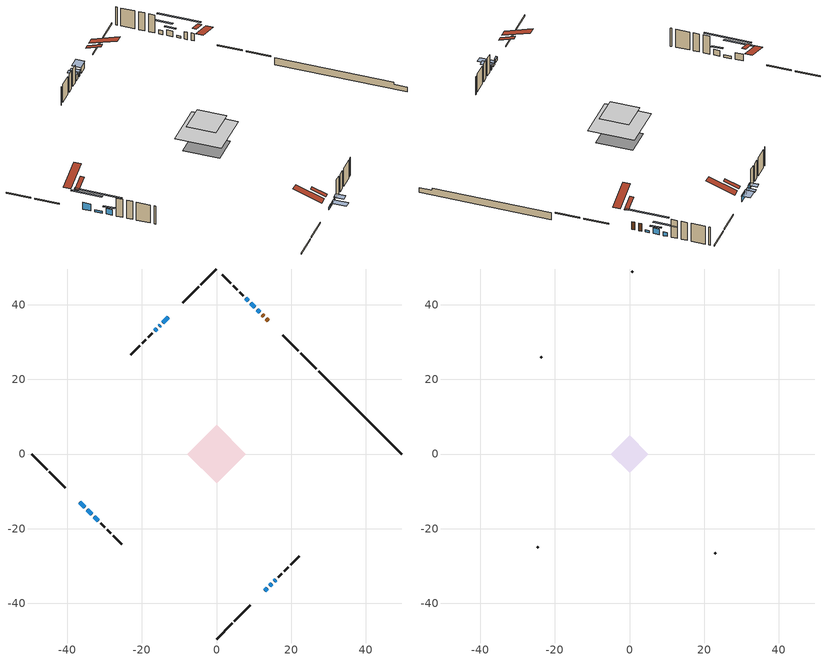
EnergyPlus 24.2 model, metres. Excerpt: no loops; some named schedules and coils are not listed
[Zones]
conditioned space
 floor adiabatic (AdiabaticFloorConstruction): -7.85,0 0,7.85 7.85,0 0,-7.85 z3.05
 floor foundation (Slab1 construction): -5.55,0.65 -0.65,5.55 5.55,-0.65 0.65,-5.55 z-1.31
 wall outside (RimJoist1 construction): 0,-49.56 4.16,-45.4 / -49.56,0 -45.4,-4.16 / 0,49.56 -4.16,45.4 / 26.71,22.86 22.54,27.02 z0.61:0.91
 wall outside (RimJoist2 construction): 4.82,-44.74 8.98,-40.58 / -44.74,-4.82 -40.58,-8.98 / -4.82,44.74 -8.98,40.58 / 21.89,27.68 17.73,31.84 z0.61:0.91
 wall outside (AdiabaticWallConstruction 1): 13.8,35.76 13.32,36.24 / 12.66,36.9 12.19,37.37 z0.61:2.64
 wall outside (AdiabaticWallConstruction): 12.9,-36.66 13.55,-36.01 z0.61:1.37; -12.9,36.66 -14.43,35.13 / 10.27,39.29 9.19,40.37 / -32.76,-16.8 -31.68,-17.88 z0.61:2.13; -36.66,-12.9 -35.29,-14.27 z0.61:2.44; 11.54,38.03 10.92,38.64 / 14.21,-35.36 14.82,-34.74 / -34.64,-14.92 -33.42,-16.15 z0.61:1.17; -15.09,34.48 -15.38,34.19 z0.61:1.68; 15.47,-34.09 15.83,-33.73 z0.61:1.53; 8.53,41.03 7.89,41.68 z0.61:1.63; -16.03,33.53 -16.57,32.99 z0.61:2.14
 wall outside (Wall1 construction): 16.49,-33.08 17.53,-32.03 / -31.03,-18.54 -29.98,-19.58 / -17.23,32.34 -18.27,31.29 / 7.23,42.33 6.18,43.38 z0.61:5.49
 wall outside (Wall2 construction): 18.19,-31.37 19.2,-30.37 / -29.32,-20.24 -28.31,-21.25 / -18.93,30.63 -19.94,29.62 / 5.53,44.03 4.52,45.04 z0.61:5.49
 wall outside (Wall3 construction): 19.85,-29.71 22.18,-27.39 / -27.66,-21.9 -25.33,-24.23 / -20.59,28.97 -22.92,26.64 / 3.86,45.7 1.54,48.02 z0.61:5.49
 wall foundation (FoundationWall1 construction): 27.36,22.2,-1.31 27.36,22.2,0.61 47.34,2.22,0.61 47.34,2.22,0 49.56,0,0 49.56,0,-1.31
 window (WindowConstruction): 12.9,-36.66 13.55,-36.01 z0.61:1.37
 window (WindowConstruction 5): -12.9,36.66 -14.43,35.13 z0.61:2.13
 window (WindowConstruction 6): -36.66,-12.9 -35.29,-14.27 z0.61:2.44
 window (WindowConstruction 9): 11.54,38.03 10.93,38.64 z0.61:1.17
 window (WindowConstruction 10): 14.21,-35.35 14.82,-34.74 z0.61:1.17
 window (WindowConstruction 11): -34.64,-14.93 -33.42,-16.15 z0.61:1.17
 window (WindowConstruction 1): 10.27,39.29 9.19,40.37 z0.61:2.13
 window (WindowConstruction 2): -32.76,-16.8 -31.68,-17.88 z0.61:2.13
 window (WindowConstruction 7): -15.09,34.48 -15.37,34.19 z0.61:1.68
 window (WindowConstruction 8): 15.47,-34.09 15.83,-33.73 z0.61:1.52
 window (WindowConstruction 3): 8.53,41.03 7.89,41.68 z0.61:1.62
 window (WindowConstruction 4): -16.03,33.53 -16.57,32.99 z0.61:2.13
 door (Door): 13.8,35.76 13.32,36.24 z0.61:2.64
 door (Door 1): 12.66,36.9 12.19,37.37 z0.61:2.64
 ceiling adiabatic (AdiabaticFloorConstruction): 0,-7.85 7.85,0 0,7.85 -7.85,0 z3.05
 roof outside (Roof2 construction): 12.25,-37.32,5.49 9.67,-34.74,6.7 8.99,-35.42,6.7 11.57,-37.99,5.49; -37.32,-12.25,5.49 -34.74,-9.67,6.7 -35.42,-8.99,6.7 -37.99,-11.57,5.49; -12.25,37.32,5.49 -9.67,34.74,6.7 -8.99,35.42,6.7 -11.57,37.99,5.49; 14.46,35.1,5.49 11.88,32.53,6.7 12.56,31.85,6.7 15.14,34.42,5.49
attic - vented
 floor to conditioned space (Floor1 construction Reversed): -4.96,0 0,4.96 4.96,0 0,-4.96 z5.49
 wall outside (Wall4 construction): 22.83,-26.73 23.06,-26.5 / -24.68,-24.89 -24.45,-25.11 / -23.58,25.99 -23.8,25.76 / 0.88,48.68 0.66,48.91 z0.61:5.49
 roof outside (Roof1 construction): 10.91,-38.65,5.49 6.08,-33.82,7.77 4.8,-35.09,7.77 9.64,-39.92,5.49; -38.65,-10.91,5.49 -33.82,-6.08,7.77 -35.09,-4.8,7.77 -39.92,-9.64,5.49; -10.91,38.65,5.49 -6.08,33.82,7.77 -4.8,35.09,7.77 -9.64,39.92,5.49; 15.79,33.77,5.49 10.96,28.93,7.77 12.24,27.66,7.77 17.07,32.49,5.49
shading: 13.62,-35.95 12.84,-36.72 13.13,-37.01 13.91,-36.24 z1.46; -14.57,34.99 -12.76,36.8 -14.27,38.31 -16.08,36.5 z2.34; -33.36,-16.21 -38.6,-10.97 -38.89,-11.26 -33.65,-16.5 z5.18; 7.55,42.01 14.91,34.65 15.2,34.95 7.84,42.3 z5.94; 15.03,-34.53 14,-35.57 16.59,-38.15 17.62,-37.12 z1.47; -30.04,-19.52 -38.01,-11.55 -38.3,-11.84 -30.33,-19.81 z5.94; 8.76,40.8 10.7,38.86 10.99,39.15 9.05,41.09 z2.74; -31.25,-18.31 -33.19,-16.37 -33.48,-16.66 -31.54,-18.6 z2.74; -15.59,33.98 -14.88,34.69 -16.38,36.19 -17.09,35.48 z1.98; 16.15,-33.41 15.15,-34.41 16.88,-36.14 17.88,-35.14 z1.98; 6.24,43.32 10.18,39.38 10.47,39.67 6.53,43.61 z3.95; -16.71,32.85 -15.89,33.67 -17.4,35.18 -18.22,34.36 z2.34
[Building]
Building 1: Terrain=Suburbs
[Site:Location]
Quebec Intl AP_QC: Latitude {deg}=46.8; Longitude {deg}=-71.38; Time Zone {hr}=-5; Elevation {m}=74; Keep Site Location Information=Yes
[Site:GroundTemperature:Shallow]
0.0108218, -2.24938, -2.43038, -1.3578, 2.94801, 7.23376, 10.9493, 13.303, 13.5029, 11.5886, 7.96783, 3.81355
[Site:WaterMainsTemperature]
Calculation Method=Schedule; Temperature Schedule=mains temperature schedule
[Material] Roughness=Rough; Thermal Absorptance=0.9
Name | Thickness {m} | Conductivity {W/m-K} | Density {kg/m3} | Specific Heat {J/kg-K} | Solar Absorptance | Visible Absorptance
asphalt or fiberglass shingles | 0.00635 | 0.162714 | 1121.4 | 1465.45 | 0.4 | 0.4
ceiling loosefill ins | 0.254 | 0.0480833 | 16.02 | 1046.75 | 0.7 | 0.7
ceiling stud and cavity | 0.1397 | 0.194931 | 65.682 | 1177.47 | 0.7 | 0.7
concrete 4.0 in. | 0.1016 | 1.803125 | 2242.8 | 837.4 | 0.7 | 0.7
concrete 8.0 in. | 0.2032 | 1.803125 | 2242.8 | 837.4 | 0.7 | 0.7
door material | 0.04445 | 0.20624 | 512.64 | 1214.23 | 0.7 | 0.7
door material 1 | 0.04445 | 0.053851 | 512.64 | 1214.23 | 0.7 | 0.7
floor covering | 0.0127 | 0.0433444 | 54.468 | 1339.84 | 0.6 | 0.6
floor rigid ins; wall rigid ins 1 | 0.512978 | 0.029427 | 32.04 | 1214.23 | 0.7 | 0.7
floor stud and cavity | 0.1397 | 1.75129 | 37.0049 | 1207.88 | 0.7 | 0.7
furniture material conditioned space 1 | 0.1524 | 0.115458 | 640.8 | 1214.23 | 0.6 | 0.6
gypsum board | 0.0127 | 0.160291 | 801 | 837.4 | 0.6 | 0.6
osb sheathing 0.5 in. | 0.0127 | 0.115458 | 512.64 | 1214.23 | 0.7 | 0.7
osb sheathing 0.75 in. | 0.01905 | 0.115458 | 512.64 | 1214.23 | 0.7 | 0.7
osb sheathing 2.0 in. | 0.0508 | 0.115458 | 512.64 | 1214.23 | 0.7 | 0.7
rim joist stud and cavity | 0.0508 | 0.042578 | 125.044 | 1163.47 | 0.6 | 0.6
rim joist stud and cavity 1 | 0.0508 | 0.126838 | 50.32683 | 1063.81 | 0.6 | 0.6
roof rigid ins; wall rigid ins | 0.051816 | 0.029427 | 32.04 | 1214.23 | 0.7 | 0.7
roof stud and cavity | 0.2032 | 1.46477 | 78.34581 | 1123.46 | 0.7 | 0.7
wall stud and cavity | 0.1397 | 0.269865 | 139.0536 | 1170.24 | 0.7 | 0.7
wall stud and cavity 1 | 0.1397 | 0.244877 | 139.0536 | 1170.24 | 0.7 | 0.7
wall stud and cavity 2 | 0.1397 | 0.248715 | 139.0536 | 1170.24 | 0.7 | 0.7
wall stud and cavity 3 | 0.0889 | 6.1454 | 50.32683 | 1063.81 | 0.6 | 0.6
wall stud and cavity 4 | 0.0889 | 0.380278 | 52.3479 | 1209.89 | 0.7 | 0.7
wall stud and cavity 5 | 0.0889 | 0.391764 | 83.0341 | 1211.67 | 0.7 | 0.7
wood siding | 0.0254 | 0.102417 | 544.68 | 1172.36 | 0.4 | 0.4
wood siding 1 | 0.00254 | 0.102417 | 544.68 | 1172.36 | 0.4 | 0.4
wood siding 2; wood siding 3; wood siding 4 | 0.0254 | 0.102417 | 544.68 | 1172.36 | 0.7 | 0.7
[WindowMaterial:SimpleGlazingSystem]
Name | U-Factor {W/m2-K} | Solar Heat Gain Coefficient
WindowMaterial | 5.104522 | 0.63
WindowMaterial 1 | 2.109377 | 0.53
WindowMaterial 2 | 4.83084 | 0.65
WindowMaterial 3 | 2.03727 | 0.46
WindowMaterial 4 | 2.0049 | 0.61
WindowMaterial 5 | 2.74588 | 0.57
WindowMaterial 6 | 2.32571 | 0.29
WindowMaterial 7 | 2.75383 | 0.59
[Construction]
AdiabaticFloorConstruction: floor stud and cavity, floor rigid ins, osb sheathing 0.75 in., floor covering
AdiabaticWallConstruction: wood siding 3, wall rigid ins 1, wall stud and cavity 4, gypsum board
AdiabaticWallConstruction 1: wood siding 4, wall rigid ins 1, wall stud and cavity 4, gypsum board
Door: door material
Door 1: door material 1
Floor1 construction Reversed: gypsum board, ceiling stud and cavity, ceiling loosefill ins
FoundationWall1 construction: concrete 8.0 in.
furniture construction conditioned space 1: furniture material conditioned space 1
PartitionWallConstruction: gypsum board, wall stud and cavity 5, gypsum board
RimJoist1 construction: wood siding 2, osb sheathing 2.0 in., rim joist stud and cavity
RimJoist2 construction: wood siding 2, rim joist stud and cavity 1
Roof1 construction: asphalt or fiberglass shingles
Roof2 construction: asphalt or fiberglass shingles, roof rigid ins, osb sheathing 0.75 in., roof stud and cavity, gypsum board
Slab1 construction: concrete 4.0 in.
Wall1 construction: wood siding, wall rigid ins, osb sheathing 0.5 in., wall stud and cavity, gypsum board
Wall2 construction: wood siding, wall rigid ins, osb sheathing 0.5 in., wall stud and cavity 1, gypsum board
Wall3 construction: wood siding, wall rigid ins, osb sheathing 0.5 in., wall stud and cavity 2, gypsum board
Wall4 construction: wood siding 1, wall stud and cavity 3
WindowConstruction: WindowMaterial
WindowConstruction 1; WindowConstruction 2; WindowConstruction 4: WindowMaterial 1
WindowConstruction 10; WindowConstruction 11; WindowConstruction 9: WindowMaterial 7
WindowConstruction 3: WindowMaterial 2
WindowConstruction 5: WindowMaterial 3
WindowConstruction 6: WindowMaterial 4
WindowConstruction 7: WindowMaterial 5
WindowConstruction 8: WindowMaterial 6
[Zone] Multiplier=1; Part of Total Floor Area=Yes
Name | Volume {m3}
attic - vented | 18.2107
conditioned space | 417.4
[Space]
Name | Zone | Volume {m3}
attic - vented 1 | attic - vented | 18.2107
conditioned space 1 | conditioned space | 417.4
[ZoneInfiltration:EffectiveLeakageArea]
infil attic - vented 1: Zone or Space=attic - vented 1; Schedule=Always On Discrete; Effective Air Leakage Area {cm2}=1818.09; Stack Coefficient=0.000497548; Wind Coefficient=1.50708e-05
[ZoneMixing]
whole house fan mix: Zone or Space=attic - vented; Schedule=Always On Continuous; Design Flow Rate Calculation Method=Flow/Zone; Design Flow Rate {m3/s}=0; Source Zone or Space=conditioned space
[SurfaceProperty:ExposedFoundationPerimeter]
Slab1: Exposed Perimeter Calculation Method=TotalExposedPerimeter; Total Exposed Perimeter {m}=31.395
[InternalMass] Zone or ZoneList=conditioned space; Space or SpaceList=conditioned space 1
Name | Construction | Surface Area {m2}
furniture mass conditioned space 1 | furniture construction conditioned space 1 | 73.6
partition wall mass | PartitionWallConstruction | 184
[Lights]
interior lighting: Zone or ZoneList or Space or SpaceList=conditioned space 1; Schedule=interior lighting schedule; Design Level Calculation Method=LightingLevel; Lighting Level {W}=343.2; Return Air Fraction=0; Fraction Radiant=0.6; Fraction Visible=0.2; Fraction Replaceable=1
[People]
occupants: Zone or ZoneList or Space or SpaceList=conditioned space 1; Number of People Schedule=occupants schedule; Number of People Calculation Method=People; Number of People=3; Fraction Radiant=0.314171; Sensible Heat Fraction=0.56303; Activity Level Schedule=occupants activity schedule; Carbon Dioxide Generation Rate {m3/s-W}=0; Enable ASHRAE 55 Comfort Warnings=No; Mean Radiant Temperature Calculation Type=EnclosureAveraged
[ElectricEquipment] Zone or ZoneList or Space or SpaceList=conditioned space 1; Design Level Calculation Method=EquipmentLevel
Name | Schedule | Design Level {W} | Fraction Latent | Fraction Radiant | Fraction Lost
clothes dryer | clothes dryer schedule | 140.772 | 0.015 | 0.081 | 0.85
clothes washer | clothes washer schedule | 32.1985 | 0.03 | 0.162 | 0.7
cooking range | cooking range schedule | 215.147 | 0.08 | 0.432 | 0.2
dishwasher | dishwasher schedule | 66.8632 | 0.3 | 0.18 | 0.4
fridge | fridge schedule | 72.9452 | 0 | 0.6 | 0
mech vent house fan | mech vent house fan schedule | 0 | 0 | 0 | 1
mech vent house fan cfis | mech vent house fan cfis schedule | 0 | 0 | 0 | 0
mech vent range fan 0 | mech vent range fan 0 schedule | 57 | 0 | 0 | 1
misc plug loads | misc plug loads schedule | 494.7 | 0.045 | 0.513 | 0.1
whole house fan | Always On Discrete | 0 | 0 | 0 | 1
[OtherEquipment] Zone or ZoneList or Space or SpaceList=conditioned space 1; Design Level Calculation Method=EquipmentLevel
Name | Fuel Type | Schedule | Design Level {W} | Fraction Latent | Fraction Radiant | Fraction Lost
clothes dryer 1 | Electricity | clothes dryer schedule | 0 | 0.015 | 0.081 | 0.85
cooking range 1 | Electricity | cooking range schedule | 0 | 0.08 | 0.432 | 0.2
general water use latent | None | general water use schedule | 62.594 | 1 | 0 | 0
general water use sensible | None | general water use schedule | -61.6891 | 0 | 0.6 | 0
mech vent house fan latent load | None | Always On Discrete | 0 | 1 | 0 | 0
mech vent house fan sensible load | None | Always On Discrete | 0 | 0 | 0 | 0
water heater energy adjustment1 | Electricity | Always On Discrete | 0.01 | 0 | 0 | 1
[ZoneInfiltration:DesignFlowRate] Zone or ZoneList or Space or SpaceList=conditioned space 1; Schedule=Always On Discrete; Design Flow Rate Calculation Method=Flow/Zone; Design Flow Rate {m3/s}=0
infil flow; natural vent flow; whole house fan flow
[ZoneControl:Thermostat]
conditioned space Thermostat: Zone or ZoneList=conditioned space; Control Type Schedule=conditioned space Thermostat Schedule; Control 1=conditioned space temperature setpoint; Temperature Difference Between Cutout And Setpoint {deltaC}=0
[ThermostatSetpoint:DualSetpoint]
conditioned space temperature setpoint: Heating Setpoint Temperature Schedule=heating setpoint; Cooling Setpoint Temperature Schedule=cooling setpoint
[AirLoopHVAC:UnitarySystem]
unit heater unitary system: Control Type=Load; Controlling Zone or Thermostat Location=conditioned space; Dehumidification Control Type=None; Availability Schedule=Always On Discrete; Supply Fan=unit heater supply fan; Fan Placement=BlowThrough; Supply Air Fan Operating Mode Schedule=unit heater auto fan schedule; Heating Coil=unit heater htg coil; DX Heating Coil Sizing Ratio=1; Use DOAS DX Cooling Coil=No; Minimum Supply Air Temperature {C}=2; Latent Load Control=SensibleOnlyLoadControl; Cooling Supply Air Flow Rate Method=None; Heating Supply Air Flow Rate Method=SupplyAirFlowRate; Heating Supply Air Flow Rate {m3/s}=0.850921; No Load Supply Air Flow Rate Method=SupplyAirFlowRate; No Load Supply Air Flow Rate {m3/s}=0; No Load Supply Air Flow Rate Control Set To Low Speed=Yes; Maximum Supply Air Temperature {C}=48.8889; Maximum Outdoor Dry-Bulb Temperature for Supplemental Heater Operation {C}=21; Ancillary On-Cycle Electric Power {W}=0; Ancillary Off-Cycle Electric Power {W}=0
[Zone equipment]
conditioned space: unit heater unitary system, electric baseboard
[Foundation:Kiva]
Foundation Kiva 1: Initial Indoor Air Temperature {C}=18; Wall Height Above Grade {m}=0.609996; Wall Depth Below Slab {m}=0.2032
[Foundation:Kiva:Settings]
Soil Conductivity {W/m-K}=0.849921; Soil Density {kg/m3}=1842.3; Soil Specific Heat {J/kg-K}=418.7; Ground Solar Absorptivity=0.9; Ground Thermal Absorptivity=0.9; Ground Surface Roughness {m}=0.03; Far-Field Width {m}=40; Deep-Ground Boundary Condition=ZeroFlux; Deep-Ground Depth {m}=40; Minimum Cell Dimension {m}=0.2; Maximum Cell Growth Coefficient=3; Simulation Timestep=Timestep
[Exterior:Lights]
exterior lighting: Schedule=exterior lighting schedule; Design Level {W}=75.6
[EnergyManagementSystem:Sensor] Output:Variable or Output:Meter Index Key=conditioned space
Name | Output:Variable or Output:Meter
conditioned_space_clg_unmet_s | Zone Cooling Setpoint Not Met Time
conditioned_space_htg_unmet_s | Zone Heating Setpoint Not Met Time
fridge_tin_s; tin_s; tin_s_1 | Zone Mean Air Temperature
tout_s | Zone Outdoor Air Drybulb Temperature
win_s | Zone Air Humidity Ratio
[Schedule:Constant]
Name | Hourly Value
Always On Continuous; mech vent house fan schedule; mech vent house fan cfis schedule; Always On Discrete | 1
occupants activity schedule | 117.228
fridge schedule; unit heater auto fan schedule | 0
[Schedule:Week:Daily]
interior lighting schedule Week Rule - Jan1-Jan27: interior lighting schedule day, interior lighting schedule day, interior lighting schedule day, interior lighting schedule day, interior lighting schedule day, interior lighting schedule day, interior lighting schedule day, interior lighting schedule default day, interior lighting schedule default day, interior lighting schedule default day, interior lighting schedule default day, interior lighting schedule default day
interior lighting schedule Week Rule - Jan28-Feb3: interior lighting schedule day, interior lighting schedule day, interior lighting schedule day, interior lighting schedule day, interior lighting schedule day 1, interior lighting schedule day 1, interior lighting schedule day 1, interior lighting schedule default day, interior lighting schedule default day, interior lighting schedule default day, interior lighting schedule default day, interior lighting schedule default day
interior lighting schedule Week Rule - Feb4-Feb24: interior lighting schedule day 1, interior lighting schedule day 1, interior lighting schedule day 1, interior lighting schedule day 1, interior lighting schedule day 1, interior lighting schedule day 1, interior lighting schedule day 1, interior lighting schedule default day, interior lighting schedule default day, interior lighting schedule default day, interior lighting schedule default day, interior lighting schedule default day
interior lighting schedule Week Rule - Feb25-Mar3: interior lighting schedule day 1, interior lighting schedule day 1, interior lighting schedule day 1, interior lighting schedule day 1, interior lighting schedule day 2, interior lighting schedule day 2, interior lighting schedule day 2, interior lighting schedule default day, interior lighting schedule default day, interior lighting schedule default day, interior lighting schedule default day, interior lighting schedule default day
interior lighting schedule Week Rule - Mar4-Mar31: interior lighting schedule day 2, interior lighting schedule day 2, interior lighting schedule day 2, interior lighting schedule day 2, interior lighting schedule day 2, interior lighting schedule day 2, interior lighting schedule day 2, interior lighting schedule default day, interior lighting schedule default day, interior lighting schedule default day, interior lighting schedule default day, interior lighting schedule default day
interior lighting schedule Week Rule - Apr1-Apr28: interior lighting schedule day 3, interior lighting schedule day 3, interior lighting schedule day 3, interior lighting schedule day 3, interior lighting schedule day 3, interior lighting schedule day 3, interior lighting schedule day 3, interior lighting schedule default day, interior lighting schedule default day, interior lighting schedule default day, interior lighting schedule default day, interior lighting schedule default day
interior lighting schedule Week Rule - Apr29-May5: interior lighting schedule day 3, interior lighting schedule day 3, interior lighting schedule day 4, interior lighting schedule day 4, interior lighting schedule day 4, interior lighting schedule day 4, interior lighting schedule day 4, interior lighting schedule default day, interior lighting schedule default day, interior lighting schedule default day, interior lighting schedule default day, interior lighting schedule default day
interior lighting schedule Week Rule - May6-May26: interior lighting schedule day 4, interior lighting schedule day 4, interior lighting schedule day 4, interior lighting schedule day 4, interior lighting schedule day 4, interior lighting schedule day 4, interior lighting schedule day 4, interior lighting schedule default day, interior lighting schedule default day, interior lighting schedule default day, interior lighting schedule default day, interior lighting schedule default day
interior lighting schedule Week Rule - May27-Jun2: interior lighting schedule day 4, interior lighting schedule day 4, interior lighting schedule day 4, interior lighting schedule day 4, interior lighting schedule day 4, interior lighting schedule day 5, interior lighting schedule day 5, interior lighting schedule default day, interior lighting schedule default day, interior lighting schedule default day, interior lighting schedule default day, interior lighting schedule default day
interior lighting schedule Week Rule - Jun3-Jun30: interior lighting schedule day 5, interior lighting schedule day 5, interior lighting schedule day 5, interior lighting schedule day 5, interior lighting schedule day 5, interior lighting schedule day 5, interior lighting schedule day 5, interior lighting schedule default day, interior lighting schedule default day, interior lighting schedule default day, interior lighting schedule default day, interior lighting schedule default day
interior lighting schedule Week Rule - Jul1-Jul28: interior lighting schedule day 6, interior lighting schedule day 6, interior lighting schedule day 6, interior lighting schedule day 6, interior lighting schedule day 6, interior lighting schedule day 6, interior lighting schedule day 6, interior lighting schedule default day, interior lighting schedule default day, interior lighting schedule default day, interior lighting schedule default day, interior lighting schedule default day
interior lighting schedule Week Rule - Jul29-Aug4: interior lighting schedule day 6, interior lighting schedule day 6, interior lighting schedule day 6, interior lighting schedule day 7, interior lighting schedule day 7, interior lighting schedule day 7, interior lighting schedule day 7, interior lighting schedule default day, interior lighting schedule default day, interior lighting schedule default day, interior lighting schedule default day, interior lighting schedule default day
interior lighting schedule Week Rule - Aug5-Aug25: interior lighting schedule day 7, interior lighting schedule day 7, interior lighting schedule day 7, interior lighting schedule day 7, interior lighting schedule day 7, interior lighting schedule day 7, interior lighting schedule day 7, interior lighting schedule default day, interior lighting schedule default day, interior lighting schedule default day, interior lighting schedule default day, interior lighting schedule default day
interior lighting schedule Week Rule - Aug26-Sep1: interior lighting schedule day 7, interior lighting schedule day 7, interior lighting schedule day 7, interior lighting schedule day 7, interior lighting schedule day 7, interior lighting schedule day 7, interior lighting schedule day 8, interior lighting schedule default day, interior lighting schedule default day, interior lighting schedule default day, interior lighting schedule default day, interior lighting schedule default day
interior lighting schedule Week Rule - Sep2-Sep29: interior lighting schedule day 8, interior lighting schedule day 8, interior lighting schedule day 8, interior lighting schedule day 8, interior lighting schedule day 8, interior lighting schedule day 8, interior lighting schedule day 8, interior lighting schedule default day, interior lighting schedule default day, interior lighting schedule default day, interior lighting schedule default day, interior lighting schedule default day
interior lighting schedule Week Rule - Sep30-Oct6: interior lighting schedule day 8, interior lighting schedule day 9, interior lighting schedule day 9, interior lighting schedule day 9, interior lighting schedule day 9, interior lighting schedule day 9, interior lighting schedule day 9, interior lighting schedule default day, interior lighting schedule default day, interior lighting schedule default day, interior lighting schedule default day, interior lighting schedule default day
interior lighting schedule Week Rule - Oct7-Oct27: interior lighting schedule day 9, interior lighting schedule day 9, interior lighting schedule day 9, interior lighting schedule day 9, interior lighting schedule day 9, interior lighting schedule day 9, interior lighting schedule day 9, interior lighting schedule default day, interior lighting schedule default day, interior lighting schedule default day, interior lighting schedule default day, interior lighting schedule default day
interior lighting schedule Week Rule - Oct28-Nov3: interior lighting schedule day 9, interior lighting schedule day 9, interior lighting schedule day 9, interior lighting schedule day 9, interior lighting schedule day 10, interior lighting schedule day 10, interior lighting schedule day 10, interior lighting schedule default day, interior lighting schedule default day, interior lighting schedule default day, interior lighting schedule default day, interior lighting schedule default day
interior lighting schedule Week Rule - Nov4-Nov24: interior lighting schedule day 10, interior lighting schedule day 10, interior lighting schedule day 10, interior lighting schedule day 10, interior lighting schedule day 10, interior lighting schedule day 10, interior lighting schedule day 10, interior lighting schedule default day, interior lighting schedule default day, interior lighting schedule default day, interior lighting schedule default day, interior lighting schedule default day
interior lighting schedule Week Rule - Nov25-Dec1: interior lighting schedule day 10, interior lighting schedule day 10, interior lighting schedule day 10, interior lighting schedule day 10, interior lighting schedule day 10, interior lighting schedule day 10, interior lighting schedule day 11, interior lighting schedule default day, interior lighting schedule default day, interior lighting schedule default day, interior lighting schedule default day, interior lighting schedule default day
interior lighting schedule Week Rule - Dec2-Dec31: interior lighting schedule day 11, interior lighting schedule day 11, interior lighting schedule day 11, interior lighting schedule day 11, interior lighting schedule day 11, interior lighting schedule day 11, interior lighting schedule day 11, interior lighting schedule default day, interior lighting schedule default day, interior lighting schedule default day, interior lighting schedule default day, interior lighting schedule default day
occupants schedule Week Rule - Jan1-Dec31: occupants schedule day, occupants schedule day, occupants schedule day, occupants schedule day, occupants schedule day, occupants schedule day, occupants schedule day, occupants schedule default day, occupants schedule default day, occupants schedule default day, occupants schedule default day, occupants schedule default day
clothes dryer schedule Week Rule - Jan1-Dec31: clothes dryer schedule day, clothes dryer schedule day, clothes dryer schedule day, clothes dryer schedule day, clothes dryer schedule day, clothes dryer schedule day, clothes dryer schedule day, clothes dryer schedule default day, clothes dryer schedule default day, clothes dryer schedule default day, clothes dryer schedule default day, clothes dryer schedule default day
clothes washer schedule Week Rule - Jan1-Dec31: clothes washer schedule day, clothes washer schedule day, clothes washer schedule day, clothes washer schedule day, clothes washer schedule day, clothes washer schedule day, clothes washer schedule day, clothes washer schedule default day, clothes washer schedule default day, clothes washer schedule default day, clothes washer schedule default day, clothes washer schedule default day
cooking range schedule Week Rule - Jan1-Dec31: cooking range schedule day, cooking range schedule day, cooking range schedule day, cooking range schedule day, cooking range schedule day, cooking range schedule day, cooking range schedule day, cooking range schedule default day, cooking range schedule default day, cooking range schedule default day, cooking range schedule default day, cooking range schedule default day
dishwasher schedule Week Rule - Jan1-Dec31: dishwasher schedule day, dishwasher schedule day, dishwasher schedule day, dishwasher schedule day, dishwasher schedule day, dishwasher schedule day, dishwasher schedule day, dishwasher schedule default day, dishwasher schedule default day, dishwasher schedule default day, dishwasher schedule default day, dishwasher schedule default day
mech vent range fan 0 schedule Week Rule - Jan1-Dec31: mech vent range fan 0 schedule day, mech vent range fan 0 schedule day, mech vent range fan 0 schedule day, mech vent range fan 0 schedule day, mech vent range fan 0 schedule day, mech vent range fan 0 schedule day, mech vent range fan 0 schedule day, mech vent range fan 0 schedule default day, mech vent range fan 0 schedule default day, mech vent range fan 0 schedule default day, mech vent range fan 0 schedule default day, mech vent range fan 0 schedule default day
misc plug loads schedule Week Rule - Jan1-Dec31: misc plug loads schedule day, misc plug loads schedule day, misc plug loads schedule day, misc plug loads schedule day, misc plug loads schedule day, misc plug loads schedule day, misc plug loads schedule day, misc plug loads schedule default day, misc plug loads schedule default day, misc plug loads schedule default day, misc plug loads schedule default day, misc plug loads schedule default day
general water use schedule Week Rule - Jan1-Dec31: general water use schedule day, general water use schedule day, general water use schedule day, general water use schedule day, general water use schedule day, general water use schedule day, general water use schedule day, general water use schedule default day, general water use schedule default day, general water use schedule default day, general water use schedule default day, general water use schedule default day
exterior lighting schedule Week Rule - Jan1-Jan27: exterior lighting schedule day, exterior lighting schedule day, exterior lighting schedule day, exterior lighting schedule day, exterior lighting schedule day, exterior lighting schedule day, exterior lighting schedule day, exterior lighting schedule default day, exterior lighting schedule default day, exterior lighting schedule default day, exterior lighting schedule default day, exterior lighting schedule default day
exterior lighting schedule Week Rule - Jan28-Feb3: exterior lighting schedule day, exterior lighting schedule day, exterior lighting schedule day, exterior lighting schedule day, exterior lighting schedule day 1, exterior lighting schedule day 1, exterior lighting schedule day 1, exterior lighting schedule default day, exterior lighting schedule default day, exterior lighting schedule default day, exterior lighting schedule default day, exterior lighting schedule default day
exterior lighting schedule Week Rule - Feb4-Feb24: exterior lighting schedule day 1, exterior lighting schedule day 1, exterior lighting schedule day 1, exterior lighting schedule day 1, exterior lighting schedule day 1, exterior lighting schedule day 1, exterior lighting schedule day 1, exterior lighting schedule default day, exterior lighting schedule default day, exterior lighting schedule default day, exterior lighting schedule default day, exterior lighting schedule default day
exterior lighting schedule Week Rule - Feb25-Mar3: exterior lighting schedule day 1, exterior lighting schedule day 1, exterior lighting schedule day 1, exterior lighting schedule day 1, exterior lighting schedule day 2, exterior lighting schedule day 2, exterior lighting schedule day 2, exterior lighting schedule default day, exterior lighting schedule default day, exterior lighting schedule default day, exterior lighting schedule default day, exterior lighting schedule default day
exterior lighting schedule Week Rule - Mar4-Mar31: exterior lighting schedule day 2, exterior lighting schedule day 2, exterior lighting schedule day 2, exterior lighting schedule day 2, exterior lighting schedule day 2, exterior lighting schedule day 2, exterior lighting schedule day 2, exterior lighting schedule default day, exterior lighting schedule default day, exterior lighting schedule default day, exterior lighting schedule default day, exterior lighting schedule default day
exterior lighting schedule Week Rule - Apr1-Apr28: exterior lighting schedule day 3, exterior lighting schedule day 3, exterior lighting schedule day 3, exterior lighting schedule day 3, exterior lighting schedule day 3, exterior lighting schedule day 3, exterior lighting schedule day 3, exterior lighting schedule default day, exterior lighting schedule default day, exterior lighting schedule default day, exterior lighting schedule default day, exterior lighting schedule default day
exterior lighting schedule Week Rule - Apr29-May5: exterior lighting schedule day 3, exterior lighting schedule day 3, exterior lighting schedule day 4, exterior lighting schedule day 4, exterior lighting schedule day 4, exterior lighting schedule day 4, exterior lighting schedule day 4, exterior lighting schedule default day, exterior lighting schedule default day, exterior lighting schedule default day, exterior lighting schedule default day, exterior lighting schedule default day
exterior lighting schedule Week Rule - May6-May26: exterior lighting schedule day 4, exterior lighting schedule day 4, exterior lighting schedule day 4, exterior lighting schedule day 4, exterior lighting schedule day 4, exterior lighting schedule day 4, exterior lighting schedule day 4, exterior lighting schedule default day, exterior lighting schedule default day, exterior lighting schedule default day, exterior lighting schedule default day, exterior lighting schedule default day
exterior lighting schedule Week Rule - May27-Jun2: exterior lighting schedule day 4, exterior lighting schedule day 4, exterior lighting schedule day 4, exterior lighting schedule day 4, exterior lighting schedule day 4, exterior lighting schedule day 5, exterior lighting schedule day 5, exterior lighting schedule default day, exterior lighting schedule default day, exterior lighting schedule default day, exterior lighting schedule default day, exterior lighting schedule default day
exterior lighting schedule Week Rule - Jun3-Jun30: exterior lighting schedule day 5, exterior lighting schedule day 5, exterior lighting schedule day 5, exterior lighting schedule day 5, exterior lighting schedule day 5, exterior lighting schedule day 5, exterior lighting schedule day 5, exterior lighting schedule default day, exterior lighting schedule default day, exterior lighting schedule default day, exterior lighting schedule default day, exterior lighting schedule default day
[Schedule:Year]
interior lighting schedule: interior lighting schedule Week Rule - Jan1-Jan27, 1, 1, 1, 27, interior lighting schedule Week Rule - Jan28-Feb3, 1, 28, 2, 3, interior lighting schedule Week Rule - Feb4-Feb24, 2, 4, 2, 24, interior lighting schedule Week Rule - Feb25-Mar3, 2, 25, 3, 3, interior lighting schedule Week Rule - Mar4-Mar31, 3, 4, 3, 31, interior lighting schedule Week Rule - Apr1-Apr28, 4, 1, 4, 28, interior lighting schedule Week Rule - Apr29-May5, 4, 29, 5, 5, interior lighting schedule Week Rule - May6-May26, 5, 6, 5, 26, interior lighting schedule Week Rule - May27-Jun2, 5, 27, 6, 2, interior lighting schedule Week Rule - Jun3-Jun30, 6, 3, 6, 30, interior lighting schedule Week Rule - Jul1-Jul28, 7, 1, 7, 28, interior lighting schedule Week Rule - Jul29-Aug4, 7, 29, 8, 4, interior lighting schedule Week Rule - Aug5-Aug25, 8, 5, 8, 25, interior lighting schedule Week Rule - Aug26-Sep1, 8, 26, 9, 1, interior lighting schedule Week Rule - Sep2-Sep29, 9, 2, 9, 29, interior lighting schedule Week Rule - Sep30-Oct6, 9, 30, 10, 6, interior lighting schedule Week Rule - Oct7-Oct27, 10, 7, 10, 27, interior lighting schedule Week Rule - Oct28-Nov3, 10, 28, 11, 3, interior lighting schedule Week Rule - Nov4-Nov24, 11, 4, 11, 24, interior lighting schedule Week Rule - Nov25-Dec1, 11, 25, 12, 1, interior lighting schedule Week Rule - Dec2-Dec31, 12, 2, 12, 31
occupants schedule: occupants schedule Week Rule - Jan1-Dec31, 1, 1, 12, 31
clothes dryer schedule: clothes dryer schedule Week Rule - Jan1-Dec31, 1, 1, 12, 31
clothes washer schedule: clothes washer schedule Week Rule - Jan1-Dec31, 1, 1, 12, 31
cooking range schedule: cooking range schedule Week Rule - Jan1-Dec31, 1, 1, 12, 31
dishwasher schedule: dishwasher schedule Week Rule - Jan1-Dec31, 1, 1, 12, 31
mech vent range fan 0 schedule: mech vent range fan 0 schedule Week Rule - Jan1-Dec31, 1, 1, 12, 31
misc plug loads schedule: misc plug loads schedule Week Rule - Jan1-Dec31, 1, 1, 12, 31
general water use schedule: general water use schedule Week Rule - Jan1-Dec31, 1, 1, 12, 31
exterior lighting schedule: exterior lighting schedule Week Rule - Jan1-Jan27, 1, 1, 1, 27, exterior lighting schedule Week Rule - Jan28-Feb3, 1, 28, 2, 3, exterior lighting schedule Week Rule - Feb4-Feb24, 2, 4, 2, 24, exterior lighting schedule Week Rule - Feb25-Mar3, 2, 25, 3, 3, exterior lighting schedule Week Rule - Mar4-Mar31, 3, 4, 3, 31, exterior lighting schedule Week Rule - Apr1-Apr28, 4, 1, 4, 28, exterior lighting schedule Week Rule - Apr29-May5, 4, 29, 5, 5, exterior lighting schedule Week Rule - May6-May26, 5, 6, 5, 26, exterior lighting schedule Week Rule - May27-Jun2, 5, 27, 6, 2, exterior lighting schedule Week Rule - Jun3-Jun30, 6, 3, 6, 30, exterior lighting schedule Week Rule - Jul1-Jul28, 7, 1, 7, 28, exterior lighting schedule Week Rule - Jul29-Aug4, 7, 29, 8, 4, exterior lighting schedule Week Rule - Aug5-Aug25, 8, 5, 8, 25, exterior lighting schedule Week Rule - Aug26-Sep1, 8, 26, 9, 1, exterior lighting schedule Week Rule - Sep2-Sep29, 9, 2, 9, 29, exterior lighting schedule Week Rule - Sep30-Oct6, 9, 30, 10, 6, exterior lighting schedule Week Rule - Oct7-Oct27, 10, 7, 10, 27, exterior lighting schedule Week Rule - Oct28-Nov3, 10, 28, 11, 3, exterior lighting schedule Week Rule - Nov4-Nov24, 11, 4, 11, 24, exterior lighting schedule Week Rule - Nov25-Dec1, 11, 25, 12, 1, exterior lighting schedule Week Rule - Dec2-Dec31, 12, 2, 12, 31
[Schedule:Compact]
conditioned space Thermostat Schedule: Through: 12/31, For: AllDays, Until: 24:00, 4
mains temperature schedule: Through: 01/01, For: AllDays, Until: 24:00, 5.175, Through: 01/02, For: AllDays, Until: 24:00, 5.10167, Through: 01/03, For: AllDays, Until: 24:00, 5.02889, Through: 01/04, For: AllDays, Until: 24:00, 4.95778, Through: 01/05, For: AllDays, Until: 24:00, 4.88778, Through: 01/06, For: AllDays, Until: 24:00, 4.81833, Through: 01/07, For: AllDays, Until: 24:00, 4.75056, Through: 01/08, For: AllDays, Until: 24:00, 4.68389, Through: 01/09, For: AllDays, Until: 24:00, 4.61833, Through: 01/10, For: AllDays, Until: 24:00, 4.55389, Through: 01/11, For: AllDays, Until: 24:00, 4.49056, Through: 01/12, For: AllDays, Until: 24:00, 4.42889, Through: 01/13, For: AllDays, Until: 24:00, 4.36778, Through: 01/14, For: AllDays, Until: 24:00, 4.30889, Through: 01/15, For: AllDays, Until: 24:00, 4.25056, Through: 01/16, For: AllDays, Until: 24:00, 4.19389, Through: 01/17, For: AllDays, Until: 24:00, 4.13833, Through: 01/18, For: AllDays, Until: 24:00, 4.08444, Through: 01/19, For: AllDays, Until: 24:00, 4.03167, Through: 01/20, For: AllDays, Until: 24:00, 3.98056, Through: 01/21, For: AllDays, Until: 24:00, 3.93056, Through: 01/22, For: AllDays, Until: 24:00, 3.88222, Through: 01/23, For: AllDays, Until: 24:00, 3.835, Through: 01/24, For: AllDays, Until: 24:00, 3.78944, Through: 01/25, For: AllDays, Until: 24:00, 3.74556, Through: 01/26, For: AllDays, Until: 24:00, 3.70278, Through: 01/27, For: AllDays, Until: 24:00, 3.66167, Through: 01/28, For: AllDays, Until: 24:00, 3.62167, Through: 01/29, For: AllDays, Until: 24:00, 3.58389, Through: 01/30, For: AllDays, Until: 24:00, 3.54722, Through: 01/31, For: AllDays, Until: 24:00, 3.51167, Through: 02/01, For: AllDays, Until: 24:00, 3.47833, Through: 02/02, For: AllDays, Until: 24:00, 3.44611, Through: 02/03, For: AllDays, Until: 24:00, 3.41556, Through: 02/04, For: AllDays, Until: 24:00, 3.38667, Through: 02/05, For: AllDays, Until: 24:00, 3.35944, Through: 02/06, For: AllDays, Until: 24:00, 3.33389, Through: 02/07, For: AllDays, Until: 24:00, 3.30944, Through: 02/08, For: AllDays, Until: 24:00, 3.28667, Through: 02/09, For: AllDays, Until: 24:00, 3.26611, Through: 02/10, For: AllDays, Until: 24:00, 3.24667, Through: 02/11, For: AllDays, Until: 24:00, 3.22889, Through: 02/12, For: AllDays, Until: 24:00, 3.21278, Through: 02/13, For: AllDays, Until: 24:00, 3.19833, Through: 02/14, For: AllDays, Until: 24:00, 3.18556, Through: 02/15, For: AllDays, Until: 24:00, 3.17389, Through: 02/16, For: AllDays, Until: 24:00, 3.16444, Through: 02/17, For: AllDays, Until: 24:00, 3.15667, Through: 02/18, For: AllDays, Until: 24:00, 3.15056, Through: 02/19, For: AllDays, Until: 24:00, 3.14556, Through: 02/20, For: AllDays, Until: 24:00, 3.14278, Through: 02/21, For: AllDays, Until: 24:00, 3.14111, Through: 02/22, For: AllDays, Until: 24:00, 3.14167, Through: 02/23, For: AllDays, Until: 24:00, 3.14333, Through: 02/24, For: AllDays, Until: 24:00, 3.14722, Through: 02/25, For: AllDays, Until: 24:00, 3.15222, Through: 02/26, For: AllDays, Until: 24:00, 3.15944, Through: 02/27, For: AllDays, Until: 24:00, 3.16778, Through: 02/28, For: AllDays, Until: 24:00, 3.17778, Through: 03/01, For: AllDays, Until: 24:00, 3.18944, Through: 03/02, For: AllDays, Until: 24:00, 3.20333, Through: 03/03, For: AllDays, Until: 24:00, 3.21833, Through: 03/04, For: AllDays, Until: 24:00, 3.235, Through: 03/05, For: AllDays, Until: 24:00, 3.25333, Through: 03/06, For: AllDays, Until: 24:00, 3.27333, Through: 03/07, For: AllDays, Until: 24:00, 3.29444, Through: 03/08, For: AllDays, Until: 24:00, 3.31778, Through: 03/09, For: AllDays, Until: 24:00, 3.34222, Through: 03/10, For: AllDays, Until: 24:00, 3.36889, Through: 03/11, For: AllDays, Until: 24:00, 3.39667, Through: 03/12, For: AllDays, Until: 24:00, 3.42611, Through: 03/13, For: AllDays, Until: 24:00, 3.45722, Through: 03/14, For: AllDays, Until: 24:00, 3.49, Through: 03/15, For: AllDays, Until: 24:00, 3.52389, Through: 03/16, For: AllDays, Until: 24:00, 3.55944, Through: 03/17, For: AllDays, Until: 24:00, 3.59667, Through: 03/18, For: AllDays, Until: 24:00, 3.63556, Through: 03/19, For: AllDays, Until: 24:00, 3.67556, Through: 03/20, For: AllDays, Until: 24:00, 3.71722, Through: 03/21, For: AllDays, Until: 24:00, 3.76056, Through: 03/22, For: AllDays, Until: 24:00, 3.80556, Through: 03/23, For: AllDays, Until: 24:00, 3.85111, Through: 03/24, For: AllDays, Until: 24:00, 3.89889, Through: 03/25, For: AllDays, Until: 24:00, 3.94778, Through: 03/26, For: AllDays, Until: 24:00, 3.99833, Through: 03/27, For: AllDays, Until: 24:00, 4.05, Through: 03/28, For: AllDays, Until: 24:00, 4.10333, Through: 03/29, For: AllDays, Until: 24:00, 4.15778, Through: 03/30, For: AllDays, Until: 24:00, 4.21333, Through: 03/31, For: AllDays, Until: 24:00, 4.27056, Through: 04/01, For: AllDays, Until: 24:00, 4.32944, Through: 04/02, For: AllDays, Until: 24:00, 4.38889, Through: 04/03, For: AllDays, Until: 24:00, 4.45, Through: 04/04, For: AllDays, Until: 24:00, 4.51222, Through: 04/05, For: AllDays, Until: 24:00, 4.57611, Through: 04/06, For: AllDays, Until: 24:00, 4.64056, Through: 04/07, For: AllDays, Until: 24:00, 4.70667, Through: 04/08, For: AllDays, Until: 24:00, 4.77389, Through: 04/09, For: AllDays, Until: 24:00, 4.84222, Through: 04/10, For: AllDays, Until: 24:00, 4.91167, Through: 04/11, For: AllDays, Until: 24:00, 4.98278, Through: 04/12, For: AllDays, Until: 24:00, 5.05444, Through: 04/13, For: AllDays, Until: 24:00, 5.12722, Through: 04/14, For: AllDays, Until: 24:00, 5.20111, Through: 04/15, For: AllDays, Until: 24:00, 5.27611, Through: 04/16, For: AllDays, Until: 24:00, 5.35167, Through: 04/17, For: AllDays, Until: 24:00, 5.42889, Through: 04/18, For: AllDays, Until: 24:00, 5.50667, Through: 04/19, For: AllDays, Until: 24:00, 5.58556, Through: 04/20, For: AllDays, Until: 24:00, 5.665, Through: 04/21, For: AllDays, Until: 24:00, 5.74611, Through: 04/22, For: AllDays, Until: 24:00, 5.82722, Through: 04/23, For: AllDays, Until: 24:00, 5.91, Through: 04/24, For: AllDays, Until: 24:00, 5.99278, Through: 04/25, For: AllDays, Until: 24:00, 6.07722, Through: 04/26, For: AllDays, Until: 24:00, 6.16167, Through: 04/27, For: AllDays, Until: 24:00, 6.24722, Through: 04/28, For: AllDays, Until: 24:00, 6.33389, Through: 04/29, For: AllDays, Until: 24:00, 6.42056, Through: 04/30, For: AllDays, Until: 24:00, 6.50833, Through: 05/01, For: AllDays, Until: 24:00, 6.59667, Through: 05/02, For: AllDays, Until: 24:00, 6.68556, Through: 05/03, For: AllDays, Until: 24:00, 6.775, Through: 05/04, For: AllDays, Until: 24:00, 6.86556, Through: 05/05, For: AllDays, Until: 24:00, 6.95611, Through: 05/06, For: AllDays, Until: 24:00, 7.04722, Through: 05/07, For: AllDays, Until: 24:00, 7.13889, Through: 05/08, For: AllDays, Until: 24:00, 7.23111, Through: 05/09, For: AllDays, Until: 24:00, 7.32333, Through: 05/10, For: AllDays, Until: 24:00, 7.41667, Through: 05/11, For: AllDays, Until: 24:00, 7.51, Through: 05/12, For: AllDays, Until: 24:00, 7.60389, Through: 05/13, For: AllDays, Until: 24:00, 7.69778, Through: 05/14, For: AllDays, Until: 24:00, 7.79222, Through: 05/15, For: AllDays, Until: 24:00, 7.88667, Through: 05/16, For: AllDays, Until: 24:00, 7.98167, Through: 05/17, For: AllDays, Until: 24:00, 8.07667, Through: 05/18, For: AllDays, Until: 24:00, 8.17167, Through: 05/19, For: AllDays, Until: 24:00, 8.26722, Through: 05/20, For: AllDays, Until: 24:00, 8.36278, Through: 05/21, For: AllDays, Until: 24:00, 8.45833, Through: 05/22, For: AllDays, Until: 24:00, 8.55444, Through: 05/23, For: AllDays, Until: 24:00, 8.65, Through: 05/24, For: AllDays, Until: 24:00, 8.74611, Through: 05/25, For: AllDays, Until: 24:00, 8.84167, Through: 05/26, For: AllDays, Until: 24:00, 8.93722, Through: 05/27, For: AllDays, Until: 24:00, 9.03333, Through: 05/28, For: AllDays, Until: 24:00, 9.12889, Through: 05/29, For: AllDays, Until: 24:00, 9.22389, Through: 05/30, For: AllDays, Until: 24:00, 9.31944, Through: 05/31, For: AllDays, Until: 24:00, 9.41444, Through: 06/01, For: AllDays, Until: 24:00, 9.50944, Through: 06/02, For: AllDays, Until: 24:00, 9.60389, Through: 06/03, For: AllDays, Until: 24:00, 9.69833, Through: 06/04, For: AllDays, Until: 24:00, 9.79278, Through: 06/05, For: AllDays, Until: 24:00, 9.88667, Through: 06/06, For: AllDays, Until: 24:00, 9.98, Through: 06/07, For: AllDays, Until: 24:00, 10.0728, Through: 06/08, For: AllDays, Until: 24:00, 10.1656, Through: 06/09, For: AllDays, Until: 24:00, 10.2578, Through: 06/10, For: AllDays, Until: 24:00, 10.3494, Through: 06/11, For: AllDays, Until: 24:00, 10.4411, Through: 06/12, For: AllDays, Until: 24:00, 10.5317, Through: 06/13, For: AllDays, Until: 24:00, 10.6222, Through: 06/14, For: AllDays, Until: 24:00, 10.7117, Through: 06/15, For: AllDays, Until: 24:00, 10.8006, Through: 06/16, For: AllDays, Until: 24:00, 10.8889, Through: 06/17, For: AllDays, Until: 24:00, 10.9772, Through: 06/18, For: AllDays, Until: 24:00, 11.0639, Through: 06/19, For: AllDays, Until: 24:00, 11.1506, Through: 06/20, For: AllDays, Until: 24:00, 11.2361, Through: 06/21, For: AllDays, Until: 24:00, 11.3211, Through: 06/22, For: AllDays, Until: 24:00, 11.4056, Through: 06/23, For: AllDays, Until: 24:00, 11.4889, Through: 06/24, For: AllDays, Until: 24:00, 11.5711, Through: 06/25, For: AllDays, Until: 24:00, 11.6533, Through: 06/26, For: AllDays, Until: 24:00, 11.7339, Through: 06/27, For: AllDays, Until: 24:00, 11.8139, Through: 06/28, For: AllDays, Until: 24:00, 11.8928, Through: 06/29, For: AllDays, Until: 24:00, 11.9711, Through: 06/30, For: AllDays, Until: 24:00, 12.0483, Through: 07/01, For: AllDays, Until: 24:00, 12.1244, Through: 07/02, For: AllDays, Until: 24:00, 12.1994, Through: 07/03, For: AllDays, Until: 24:00, 12.2733, Through: 07/04, For: AllDays, Until: 24:00, 12.3467, Through: 07/05, For: AllDays, Until: 24:00, 12.4183, Through: 07/06, For: AllDays, Until: 24:00, 12.4894, Through: 07/07, For: AllDays, Until: 24:00, 12.5589, Through: 07/08, For: AllDays, Until: 24:00, 12.6278, Through: 07/09, For: AllDays, Until: 24:00, 12.695, Through: 07/10, For: AllDays, Until: 24:00, 12.7617, Through: 07/11, For: AllDays, Until: 24:00, 12.8267, Through: 07/12, For: AllDays, Until: 24:00, 12.8906, Through: 07/13, For: AllDays, Until: 24:00, 12.9528, Through: 07/14, For: AllDays, Until: 24:00, 13.0144, Through: 07/15, For: AllDays, Until: 24:00, 13.0744, Through: 07/16, For: AllDays, Until: 24:00, 13.1333, Through: 07/17, For: AllDays, Until: 24:00, 13.1906, Through: 07/18, For: AllDays, Until: 24:00, 13.2467, Through: 07/19, For: AllDays, Until: 24:00, 13.3017, Through: 07/20, For: AllDays, Until: 24:00, 13.355, Through: 07/21, For: AllDays, Until: 24:00, 13.4072, Through: 07/22, For: AllDays, Until: 24:00, 13.4578, Through: 07/23, For: AllDays, Until: 24:00, 13.5067, Through: 07/24, For: AllDays, Until: 24:00, 13.5544, Through: 07/25, For: AllDays, Until: 24:00, 13.6011, Through: 07/26, For: AllDays, Until: 24:00, 13.6461, Through: 07/27, For: AllDays, Until: 24:00, 13.6894, Through: 07/28, For: AllDays, Until: 24:00, 13.7317, Through: 07/29, For: AllDays, Until: 24:00, 13.7722, Through: 07/30, For: AllDays, Until: 24:00, 13.8111, Through: 07/31, For: AllDays, Until: 24:00, 13.8489, Through: 08/01, For: AllDays, Until: 24:00, 13.8844, Through: 08/02, For: AllDays, Until: 24:00, 13.9189, Through: 08/03, For: AllDays, Until: 24:00, 13.9522, Through: 08/04, For: AllDays, Until: 24:00, 13.9833, Through: 08/05, For: AllDays, Until: 24:00, 14.0133, Through: 08/06, For: AllDays, Until: 24:00, 14.0411, Through: 08/07, For: AllDays, Until: 24:00, 14.0678, Through: 08/08, For: AllDays, Until: 24:00, 14.0933, Through: 08/09, For: AllDays, Until: 24:00, 14.1167, Through: 08/10, For: AllDays, Until: 24:00, 14.1383, Through: 08/11, For: AllDays, Until: 24:00, 14.1589, Through: 08/12, For: AllDays, Until: 24:00, 14.1772, Through: 08/13, For: AllDays, Until: 24:00, 14.1944, Through: 08/14, For: AllDays, Until: 24:00, 14.21, Through: 08/15, For: AllDays, Until: 24:00, 14.2233, Through: 08/16, For: AllDays, Until: 24:00, 14.2356, Through: 08/17, For: AllDays, Until: 24:00, 14.2461, Through: 08/18, For: AllDays, Until: 24:00, 14.255, Through: 08/19, For: AllDays, Until: 24:00, 14.2622, Through: 08/20, For: AllDays, Until: 24:00, 14.2678, Through: 08/21, For: AllDays, Until: 24:00, 14.2717, Through: 08/22, For: AllDays, Until: 24:00, 14.2739, Through: 08/23, For: AllDays, Until: 24:00, 14.2744, Through: 08/24, For: AllDays, Until: 24:00, 14.2733, Through: 08/25, For: AllDays, Until: 24:00, 14.2711, Through: 08/26, For: AllDays, Until: 24:00, 14.2667, Through: 08/27, For: AllDays, Until: 24:00, 14.2606, Through: 08/28, For: AllDays, Until: 24:00, 14.2528, Through: 08/29, For: AllDays, Until: 24:00, 14.2439, Through: 08/30, For: AllDays, Until: 24:00, 14.2328, Through: 08/31, For: AllDays, Until: 24:00, 14.2206, Through: 09/01, For: AllDays, Until: 24:00, 14.2061, Through: 09/02, For: AllDays, Until: 24:00, 14.1906, Through: 09/03, For: AllDays, Until: 24:00, 14.1728, Through: 09/04, For: AllDays, Until: 24:00, 14.1539, Through: 09/05, For: AllDays, Until: 24:00, 14.1333, Through: 09/06, For: AllDays, Until: 24:00, 14.1111, Through: 09/07, For: AllDays, Until: 24:00, 14.0872, Through: 09/08, For: AllDays, Until: 24:00, 14.0617, Through: 09/09, For: AllDays, Until: 24:00, 14.035, Through: 09/10, For: AllDays, Until: 24:00, 14.0061, Through: 09/11, For: AllDays, Until: 24:00, 13.9761, Through: 09/12, For: AllDays, Until: 24:00, 13.9444, Through: 09/13, For: AllDays, Until: 24:00, 13.9111, Through: 09/14, For: AllDays, Until: 24:00, 13.8761, Through: 09/15, For: AllDays, Until: 24:00, 13.84, Through: 09/16, For: AllDays, Until: 24:00, 13.8022, Through: 09/17, For: AllDays, Until: 24:00, 13.7628, Through: 09/18, For: AllDays, Until: 24:00, 13.7217, Through: 09/19, For: AllDays, Until: 24:00, 13.6794, Through: 09/20, For: AllDays, Until: 24:00, 13.6356, Through: 09/21, For: AllDays, Until: 24:00, 13.59, Through: 09/22, For: AllDays, Until: 24:00, 13.5433, Through: 09/23, For: AllDays, Until: 24:00, 13.4956, Through: 09/24, For: AllDays, Until: 24:00, 13.4456, Through: 09/25, For: AllDays, Until: 24:00, 13.395, Through: 09/26, For: AllDays, Until: 24:00, 13.3422, Through: 09/27, For: AllDays, Until: 24:00, 13.2883, Through: 09/28, For: AllDays, Until: 24:00, 13.2333, Through: 09/29, For: AllDays, Until: 24:00, 13.1772, Through: 09/30, For: AllDays, Until: 24:00, 13.1194, Through: 10/01, For: AllDays, Until: 24:00, 13.06, Through: 10/02, For: AllDays, Until: 24:00, 13, Through: 10/03, For: AllDays, Until: 24:00, 12.9383, Through: 10/04, For: AllDays, Until: 24:00, 12.8756, Through: 10/05, For: AllDays, Until: 24:00, 12.8111, Through: 10/06, For: AllDays, Until: 24:00, 12.7456, Through: 10/07, For: AllDays, Until: 24:00, 12.6794, Through: 10/08, For: AllDays, Until: 24:00, 12.6117, Through: 10/09, For: AllDays, Until: 24:00, 12.5428, Through: 10/10, For: AllDays, Until: 24:00, 12.4728, Through: 10/11, For: AllDays, Until: 24:00, 12.4017, Through: 10/12, For: AllDays, Until: 24:00, 12.3294, Through: 10/13, For: AllDays, Until: 24:00, 12.2561, Through: 10/14, For: AllDays, Until: 24:00, 12.1817, Through: 10/15, For: AllDays, Until: 24:00, 12.1061, Through: 10/16, For: AllDays, Until: 24:00, 12.03, Through: 10/17, For: AllDays, Until: 24:00, 11.9528, Through: 10/18, For: AllDays, Until: 24:00, 11.8744, Through: 10/19, For: AllDays, Until: 24:00, 11.795, Through: 10/20, For: AllDays, Until: 24:00, 11.715, Through: 10/21, For: AllDays, Until: 24:00, 11.6339, Through: 10/22, For: AllDays, Until: 24:00, 11.5517, Through: 10/23, For: AllDays, Until: 24:00, 11.4689, Through: 10/24, For: AllDays, Until: 24:00, 11.3856, Through: 10/25, For: AllDays, Until: 24:00, 11.3011, Through: 10/26, For: AllDays, Until: 24:00, 11.2161, Through: 10/27, For: AllDays, Until: 24:00, 11.13, Through: 10/28, For: AllDays, Until: 24:00, 11.0433, Through: 10/29, For: AllDays, Until: 24:00, 10.9561, Through: 10/30, For: AllDays, Until: 24:00, 10.8683, Through: 10/31, For: AllDays, Until: 24:00, 10.7794, Through: 11/01, For: AllDays, Until: 24:00, 10.6906, Through: 11/02, For: AllDays, Until: 24:00, 10.6006, Through: 11/03, For: AllDays, Until: 24:00, 10.51, Through: 11/04, For: AllDays, Until: 24:00, 10.4194, Through: 11/05, For: AllDays, Until: 24:00, 10.3278, Through: 11/06, For: AllDays, Until: 24:00, 10.2361, Through: 11/07, For: AllDays, Until: 24:00, 10.1439, Through: 11/08, For: AllDays, Until: 24:00, 10.0511, Through: 11/09, For: AllDays, Until: 24:00, 9.95778, Through: 11/10, For: AllDays, Until: 24:00, 9.86444, Through: 11/11, For: AllDays, Until: 24:00, 9.77056, Through: 11/12, For: AllDays, Until: 24:00, 9.67611, Through: 11/13, For: AllDays, Until: 24:00, 9.58167, Through: 11/14, For: AllDays, Until: 24:00, 9.48722, Through: 11/15, For: AllDays, Until: 24:00, 9.39222, Through: 11/16, For: AllDays, Until: 24:00, 9.29667, Through: 11/17, For: AllDays, Until: 24:00, 9.20167, Through: 11/18, For: AllDays, Until: 24:00, 9.10611, Through: 11/19, For: AllDays, Until: 24:00, 9.01056, Through: 11/20, For: AllDays, Until: 24:00, 8.915, Through: 11/21, For: AllDays, Until: 24:00, 8.81889, Through: 11/22, For: AllDays, Until: 24:00, 8.72333, Through: 11/23, For: AllDays, Until: 24:00, 8.62722, Through: 11/24, For: AllDays, Until: 24:00, 8.53167, Through: 11/25, For: AllDays, Until: 24:00, 8.43611, Through: 11/26, For: AllDays, Until: 24:00, 8.34, Through: 11/27, For: AllDays, Until: 24:00, 8.245, Through: 11/28, For: AllDays, Until: 24:00, 8.14944, Through: 11/29, For: AllDays, Until: 24:00, 8.05389, Through: 11/30, For: AllDays, Until: 24:00, 7.95889, Through: 12/01, For: AllDays, Until: 24:00, 7.86444, Through: 12/02, For: AllDays, Until: 24:00, 7.76944, Through: 12/03, For: AllDays, Until: 24:00, 7.67556, Through: 12/04, For: AllDays, Until: 24:00, 7.58167, Through: 12/05, For: AllDays, Until: 24:00, 7.48778, Through: 12/06, For: AllDays, Until: 24:00, 7.39444, Through: 12/07, For: AllDays, Until: 24:00, 7.30167, Through: 12/08, For: AllDays, Until: 24:00, 7.20889, Through: 12/09, For: AllDays, Until: 24:00, 7.11722, Through: 12/10, For: AllDays, Until: 24:00, 7.02556, Through: 12/11, For: AllDays, Until: 24:00, 6.93444, Through: 12/12, For: AllDays, Until: 24:00, 6.84389, Through: 12/13, For: AllDays, Until: 24:00, 6.75389, Through: 12/14, For: AllDays, Until: 24:00, 6.66444, Through: 12/15, For: AllDays, Until: 24:00, 6.57556, Through: 12/16, For: AllDays, Until: 24:00, 6.48778, Through: 12/17, For: AllDays, Until: 24:00, 6.4, Through: 12/18, For: AllDays, Until: 24:00, 6.31333, Through: 12/19, For: AllDays, Until: 24:00, 6.22722, Through: 12/20, For: AllDays, Until: 24:00, 6.14167, Through: 12/21, For: AllDays, Until: 24:00, 6.05722, Through: 12/22, For: AllDays, Until: 24:00, 5.97333, Through: 12/23, For: AllDays, Until: 24:00, 5.89, Through: 12/24, For: AllDays, Until: 24:00, 5.80778, Through: 12/25, For: AllDays, Until: 24:00, 5.72667, Through: 12/26, For: AllDays, Until: 24:00, 5.64611, Through: 12/27, For: AllDays, Until: 24:00, 5.56667, Through: 12/28, For: AllDays, Until: 24:00, 5.48833, Through: 12/29, For: AllDays, Until: 24:00, 5.41056, Through: 12/30, For: AllDays, Until: 24:00, 5.33389, Through: 12/31, For: AllDays, Until: 24:00, 5.25778
